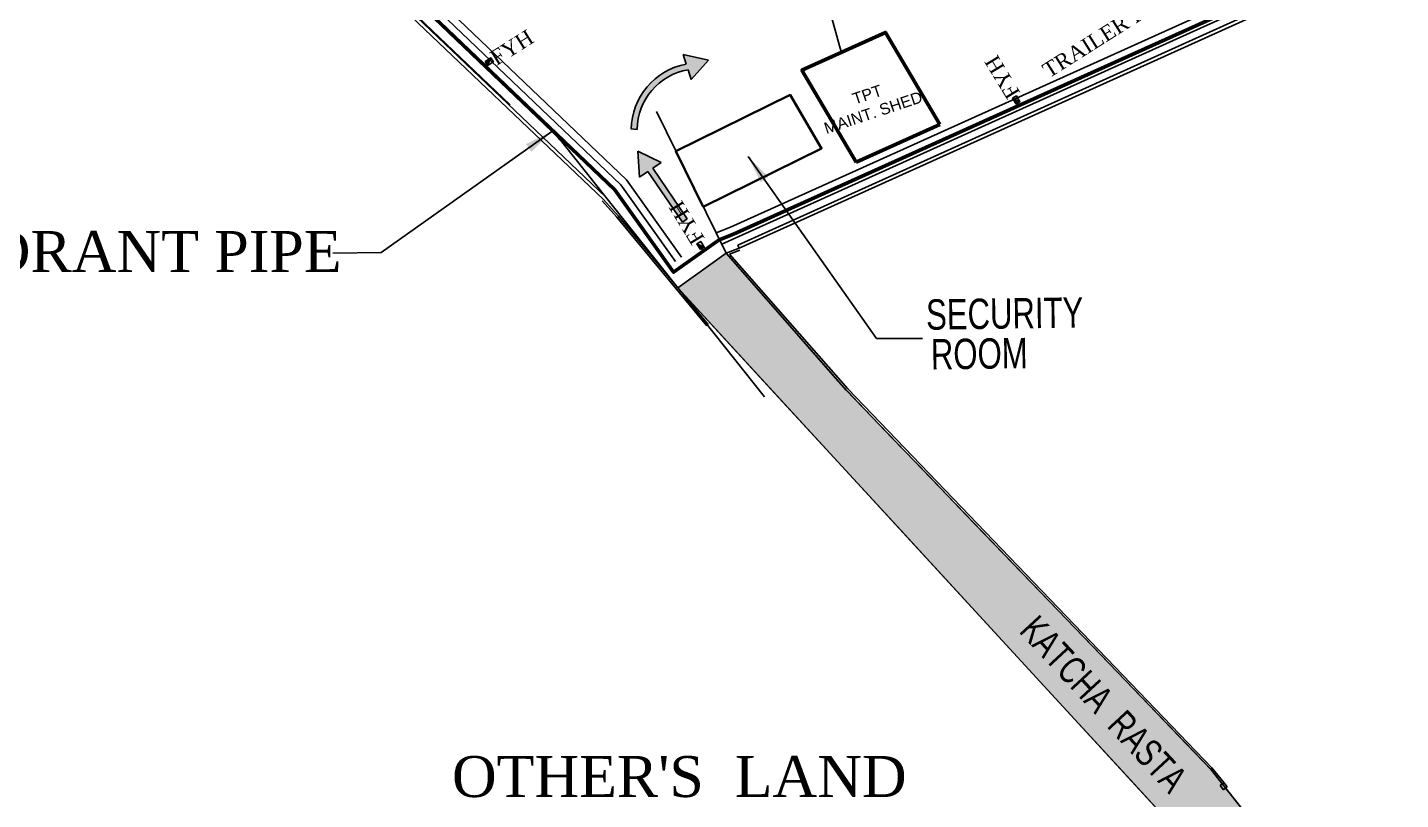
# Model space of a CAD drawing. Header units: inches. Extents: x -1774894 to -657573, y 144736 to 934842.
# Drawn here: x -1679523 to -1498552, y 486495 to 588233 of the extents above; entities that cross this region are included whole.
import ezdxf

# ---------------------------------------------------------------- set-up
doc = ezdxf.new("R2010")
doc.units = ezdxf.units.IN
doc.header["$MEASUREMENT"] = 0
for name, color, linetype in [('A-ANNO-TEXT', 7, 'Continuous'), ('A-OTHERS PROPERTY-HATCH', 9, 'Continuous'), ('A-WALL-PRHT-EXTR', 8, 'Continuous'), ('C-ROAD-OTLN', 142, 'Continuous'), ('hatch - 3', 42, 'Continuous'), ('siding cl', 7, 'Continuous')]:
    doc.layers.add(name, color=color, linetype=linetype)
for name, color, linetype, lineweight in [('IR PROP. DETAILS', 190, 'Continuous', 0), ('P FIRE', 6, 'Continuous', 35), ('P FIXTURE', 54, 'Continuous', 30), ('P TEXT', 255, 'Continuous', 20), ('Platform', 7, 'Continuous', 0)]:
    doc.layers.add(name, color=color, linetype=linetype, lineweight=lineweight)
doc.layers.add('PAVED AREA', color=7, linetype='Continuous', true_color=0xf2f2f2)
doc.styles.add('2MM', font='romans', dxfattribs={"height": 0.07874})
doc.styles.add('ANNO', font='arial.ttf')
doc.styles.add('ARIAL', font='arial.ttf')
doc.styles.get("Standard").update_dxf_attribs({"font": 'arial.ttf'})
doc.styles.add('SWISS', font='swisscl.ttf')
doc.styles.add('TIMES', font='times.ttf')
doc.dimstyles.new('Architectural Metric', dxfattribs={"dimscale": 1500, "dimtxt": 2.38, "dimasz": 1.5, "dimexe": 1.5, "dimexo": 2.38, "dimgap": 0.5, "dimtad": 1, "dimtoh": 1, "dimdec": 0, "dimrnd": 1, "dimzin": 0, "dimdsep": 46, "dimtxsty": 'ANNO', "dimblk": 'ARCHTICK', "dimcen": 2.38, "dimdle": 1.5, "dimclrd": 256, "dimclre": 256, "dimclrt": 256, "dimadec": 0, "dimazin": 0, "dimtfac": 1, "dimtdec": 0, "dimtofl": 0, "dimtmove": 0, "dimatfit": 3, "dimfxl": 1, "dimtolj": 1, "dimtzin": 0, "dimlwd": 25, "dimarcsym": 0})
doc.dimstyles.get("Standard").update_dxf_attribs({"dimtxt": 0.18, "dimasz": 0.18, "dimexe": 0.18, "dimexo": 0.0625, "dimgap": 0.09, "dimtad": 0, "dimtih": 1, "dimtoh": 1, "dimdec": 4, "dimzin": 0, "dimdsep": 46, "dimtxsty": 'Standard', "dimcen": 0.09, "dimadec": 0, "dimazin": 0, "dimtfac": 1, "dimtdec": 4, "dimtofl": 0, "dimtmove": 0, "dimatfit": 3, "dimfxl": 1, "dimtolj": 1, "dimtzin": 0, "dimarcsym": 0})

# ---------------------------------------------------------------- blocks, each defined once
blk = doc.blocks.new('_ArchTick')
at = {"color": 0, "linetype": 'ByBlock', "const_width": 0.15}
blk.add_lwpolyline([(-0.5, -0.5), (0.5, 0.5)], dxfattribs=at)
blk = doc.blocks.new('A$C504613C0')
at = {"layer": 'P FIXTURE', "ltscale": 7.5}
blk.add_hatch(color=256, dxfattribs=at).paths.add_polyline_path([(900, 2041), (0, 2041), (0, 1441)])
blk.add_line((900, 2041), (0, 1441), dxfattribs=at)
blk.add_lwpolyline([(0, 2041), (0, 1441), (900, 1441), (900, 2041)], close=True, dxfattribs=at)
at = {"layer": 'P TEXT', "ltscale": 3, "insert": (942, 2748), "char_height": 2000, "width": 301259.33, "attachment_point": 1, "style": '2MM'}
blk.add_mtext('{\\fBookman Old Style|b0|i0|c0|p18;FYH}', dxfattribs=at)
blk = doc.blocks.new('*D632')
at = {"layer": 'Defpoints', "color": 0}
for p in [(-1575552, 597034), (-1575208, 597127), (-1571951, 585095)]:
    blk.add_point(p, dxfattribs=at)
at = {"layer": 'Platform', "color": 0, "lineweight": -2}
for p, q in [((-1575208, 597127), (-1575552, 597034)), ((-1571951, 585095), (-1572295, 585002))]:
    blk.add_line(p, q, dxfattribs=at)
at = {"layer": 'Platform', "lineweight": -2}
for p, q in [((-1575552, 597034), (-1574089, 591631)), ((-1572295, 585002), (-1573758, 590405))]:
    blk.add_line(p, q, dxfattribs=at)
at = {"layer": 'Platform'}
for points in [[(-1575552, 597034), (-1575552, 597034), (-1575552, 597034)], [(-1572295, 585002), (-1572295, 585002), (-1572295, 585002)]]:
    blk.add_solid(points, dxfattribs=at)
at = {"layer": 'Platform', "insert": (-1573923, 591018), "char_height": 1200, "attachment_point": 5}
blk.add_mtext('\\A1;12465', dxfattribs=at)
blk = doc.blocks.new('DFSSDF')
at = {"layer": 'IR PROP. DETAILS'}
h = blk.add_hatch(color=256, dxfattribs=at)
h.set_gradient(color1=(96, 92, 93), color2=(117, 112, 114), one_color=1, tint=0.45, name='CYLINDER')
h.paths.add_polyline_path([(-259585, 628390), (-258308, 628829), (-260916, 631075), (-261592, 627700), (-260322, 628136, 0.3570628), (-251669, 621054), (-251614, 621826, -0.3625734)])
at = {"layer": 'siding cl'}
for p, q in [((-261592, 627700), (-260322, 628136)), ((-258308, 628829), (-259585, 628390)), ((-251669, 621054), (-251614, 621826))]:
    blk.add_line(p, q, dxfattribs=at)
for points in [[(-261592, 627700), (-260916, 631075)], [(-258308, 628829), (-260916, 631075)]]:
    blk.add_lwpolyline(points, dxfattribs=at)
for radius, start in [(8828, 191.40098), (8056, 190.67139)]:
    blk.add_arc((-251669, 629881), radius, start, 270.38858, dxfattribs=at)
blk = doc.blocks.new('XZCZXDC')
at = {"layer": 'IR PROP. DETAILS'}
h = blk.add_hatch(color=256, dxfattribs=at)
h.set_gradient(color1=(96, 92, 93), color2=(117, 112, 114), one_color=1, tint=0.45, name='CYLINDER')
h.paths.add_polyline_path([(-17331, 724408), (-17331, 723057), (-25422, 723057), (-25422, 722286), (-17331, 722286), (-17331, 720935), (-14360, 722671)])
at = {"layer": 'siding cl'}
for p, q in [((-17331, 724408), (-17331, 723057)), ((-17331, 723057), (-25422, 723057)), ((-25422, 723057), (-25422, 722286)), ((-17331, 722286), (-25422, 722286)), ((-17331, 720935), (-17331, 722286))]:
    blk.add_line(p, q, dxfattribs=at)
for points in [[(-17331, 724408), (-14360, 722671)], [(-17331, 720935), (-14360, 722671)]]:
    blk.add_lwpolyline(points, dxfattribs=at)

msp = doc.modelspace()

# ---------------------------------------------------------------- hatches: boundary and pattern name
at = {"layer": 'A-OTHERS PROPERTY-HATCH', "linetype": 'Continuous'}
h = msp.add_hatch(dxfattribs=at)
h.set_pattern_fill('AR-SAND', color=256, scale=1500, style=0)
h.set_pattern_definition([(37.5, (-2076079.7, 92123.8), (-94.49, 2890.2357), [0, -2280, 0, -2550, 0, -2437.5]), (7.5, (-2076079.7, 92123.8), (2654.665, 4233.219), [0, -1230, 0, -2055, 0, -787.5]), (327.5, (-2077924.7, 92123.8), (4671.213, 8.4886), [0, -750, 0, -2700, 0, -3525]), (317.5, (-2077924.7, 92123.8), (4509.19, 1316.513), [0, -375, 0, -1770, 0, -2025])])
edge = h.paths.add_edge_path()
edge.add_line((-1331064.197, 245833.62), (-1338763.831, 256897.888))
edge.add_line((-1338763.831, 256897.888), (-1347045.876, 267266.053))
edge.add_line((-1347045.876, 267266.053), (-1361755.999, 286073.13))
edge.add_line((-1361755.999, 286073.13), (-1380429.734, 310003.114))
edge.add_line((-1380429.734, 310003.114), (-1400350.712, 335498.071))
edge.add_line((-1400350.712, 335498.071), (-1415715.576, 355162.095))
edge.add_line((-1415715.576, 355162.095), (-1420404.182, 360893.965))
edge.add_line((-1420404.182, 360893.965), (-1423483.695, 364658.703))
edge.add_line((-1423483.695, 364658.703), (-1425585.372, 367228.025))
edge.add_line((-1425585.372, 367228.025), (-1427837.789, 369981.628))
edge.add_line((-1427837.789, 369981.628), (-1430370.095, 373077.4))
edge.add_line((-1430370.095, 373077.4), (-1433065.038, 376371.995))
edge.add_line((-1433065.038, 376371.995), (-1436810.407, 380950.748))
edge.add_line((-1436810.407, 380950.748), (-1440685.541, 385688.14))
edge.add_line((-1440685.541, 385688.14), (-1444603.777, 390478.225))
edge.add_line((-1444603.777, 390478.225), (-1448377.848, 395092.067))
edge.add_line((-1448377.848, 395092.067), (-1451676.017, 399124.114))
edge.add_line((-1451676.017, 399124.114), (-1455745.055, 404098.555))
edge.add_line((-1455745.055, 404098.555), (-1458661.559, 407676.963))
edge.add_line((-1458661.559, 407676.963), (-1461570.273, 411390.215))
edge.add_line((-1461570.273, 411390.215), (-1464584.51, 415238.178))
edge.add_line((-1464584.51, 415238.178), (-1468638.488, 420413.469))
edge.add_line((-1468638.488, 420413.469), (-1472819.418, 425750.827))
edge.add_line((-1472819.418, 425750.827), (-1477684.907, 431962.091))
edge.add_line((-1477684.907, 431962.091), (-1482333.987, 437897.087))
edge.add_line((-1482333.987, 437897.087), (-1486841.112, 443650.864))
edge.add_line((-1486841.112, 443650.864), (-1491642.206, 449779.92))
edge.add_line((-1491642.206, 449779.92), (-1495719.595, 454985.099))
edge.add_line((-1495719.595, 454985.099), (-1499253.293, 459496.204))
edge.add_line((-1499253.293, 459496.204), (-1502896.21, 464146.737))
edge.add_line((-1502896.21, 464146.737), (-1506814.747, 469149.125))
edge.add_line((-1506814.747, 469149.125), (-1512771.63, 476753.658))
edge.add_line((-1512771.63, 476753.658), (-1518653.614, 484262.574))
edge.add_line((-1518653.614, 484262.574), (-1521182.214, 487461.493))
edge.add_line((-1521182.214, 487461.493), (-1523480.429, 490352.175))
edge.add_line((-1523480.429, 490352.175), (-1526732.931, 493764.777))
edge.add_line((-1526732.931, 493764.777), (-1531743.927, 498977.161))
edge.add_line((-1531743.927, 498977.161), (-1539031.45, 506557.565))
edge.add_line((-1539031.45, 506557.565), (-1548518.271, 516425.654))
edge.add_line((-1548518.271, 516425.654), (-1555786.836, 523986.338))
edge.add_line((-1555786.836, 523986.338), (-1560732.287, 529130.542))
edge.add_line((-1560732.287, 529130.542), (-1565583.101, 534176.308))
edge.add_line((-1565583.101, 534176.308), (-1569988.887, 538759.159))
edge.add_line((-1569988.887, 538759.159), (-1572698.208, 541686.832))
edge.add_line((-1572698.208, 541686.832), (-1576082.05, 545544.905))
edge.add_line((-1576082.05, 545544.905), (-1579910.575, 549909.98))
edge.add_line((-1579910.575, 549909.98), (-1583409.789, 553899.593))
edge.add_line((-1583409.789, 553899.593), (-1587419.112, 558470.804))
edge.add_line((-1587419.112, 558470.804), (-1593807.685, 553927.277))
edge.add_line((-1593807.685, 553927.277), (-1588968.988, 548667.183))
edge.add_line((-1588968.988, 548667.183), (-1581009.061, 540014.034))
edge.add_line((-1581009.061, 540014.034), (-1572711.759, 530994.13))
edge.add_line((-1572711.759, 530994.13), (-1564415.461, 521975.316))
edge.add_line((-1564415.461, 521975.316), (-1555005.842, 511746.223))
edge.add_line((-1555005.842, 511746.223), (-1544067.138, 499854.88))
edge.add_line((-1544067.138, 499854.88), (-1534690.786, 489661.951))
edge.add_line((-1534690.786, 489661.951), (-1526905.514, 481198.668))
edge.add_line((-1526905.514, 481198.668), (-1522595.522, 475909.782))
edge.add_line((-1522595.522, 475909.782), (-1515758.757, 467237.578))
edge.add_line((-1515758.757, 467237.578), (-1495331.188, 441325.903))
edge.add_line((-1495331.188, 441325.903), (-1481552.672, 423848.325))
edge.add_line((-1481552.672, 423848.325), (-1455882.218, 391286.23))
edge.add_line((-1455882.218, 391286.23), (-1429991.069, 359586.502))
edge.add_line((-1429991.069, 359586.502), (-1404518.726, 328867.965))
edge.add_line((-1404518.726, 328867.965), (-1370937.453, 288454.629))
edge.add_line((-1370937.453, 288454.629), (-1349501.547, 263070.627))
edge.add_arc((-1357639.324, 257065.042), 10113.875, -61.08937558, 36.42689455, ccw=False)
edge.add_line((-1352749.825, 248211.61), (-1331064.197, 245833.62))

# ---------------------------------------------------------------- linework, layer by layer
at = {"layer": 'A-WALL-PRHT-EXTR', "ltscale": 0.2}
for p, q in [((-1603612.553, 565541.704), (-1702582.582, 659943.889)), ((-1603301.958, 565867.328), (-1701816.639, 659835.18)), ((-1516845.581, 591802.487), (-1588019.566, 559688.224)), ((-1516434.301, 590890.978), (-1585890.776, 559551.669)), ((-1516251.321, 590479.853), (-1585705.7, 559141.49)), ((-1601850.347, 563246.954), (-1603796.935, 565372.876)), ((-1601661.766, 563411.198), (-1603612.553, 565541.704)), ((-1601850.347, 563246.954), (-1589994.227, 548930.511)), ((-1601661.766, 563411.198), (-1589801.682, 549089.967)), ((-1585705.7, 559141.49), (-1585890.776, 559551.669)), ((-1585705.7, 559141.49), (-1587419.112, 558470.804)), ((-1587419.112, 558470.804), (-1571603.058, 540438.202)), ((-1585614.574, 558908.689), (-1586996.275, 558367.846)), ((-1586996.275, 558367.846), (-1571418.875, 540607.345)), ((-1571603.058, 540438.202), (-1523615.464, 490522.022)), ((-1571418.875, 540607.345), (-1523427.092, 490686.807)), ((-1522057.924, 488562.956), (-1523615.464, 490522.022)), ((-1521862.234, 488718.537), (-1523427.092, 490686.807)), ((-1522324.783, 488350.791), (-1521862.234, 488718.537)), ((-1521862.234, 488718.537), (-1521417.593, 488159.271)), ((-1521877.846, 487793.35), (-1522324.783, 488350.791)), ((-1521877.846, 487793.35), (-1521417.593, 488159.271))]:
    msp.add_line(p, q, dxfattribs=at)
at = {"layer": 'C-ROAD-OTLN', "linetype": 'Continuous'}
for p, q in [((-1615901.586, 578044.361), (-1637609.832, 598750.689)), ((-1610406.447, 574530.071), (-1627908.307, 591224.154)), ((-1596632.911, 577151.756), (-1587419.112, 558470.804)), ((-1608741.416, 572708.021), (-1582368.612, 539541.434)), ((-1587419.112, 558470.804), (-1571603.058, 540438.202)), ((-1571603.058, 540438.202), (-1523615.464, 490522.022)), ((-1523615.464, 490522.022), (-1519635.483, 485516.024))]:
    msp.add_line(p, q, dxfattribs=at)
for points in [[(-1623915.438, 783990.845), (-1574156.038, 697033.784), (-1627778.145, 688589.264), (-1656514.465, 680534.399), (-1697476.296, 659219.167), (-1601334.176, 567514.373), (-1594127.483, 557381.169)], [(-1623047.495, 784487.508), (-1572567.738, 696271.589), (-1627564.682, 687610.556), (-1656144.782, 679599.48), (-1695774.201, 658977.593), (-1600574.717, 568171.93), (-1593312.56, 557960.738)], [(-1588750.958, 561171.118), (-1586870.125, 561907.338), (-1517471.19, 593220.684), (-1475742.632, 611538.065), (-1446241.184, 629846.208), (-1332998.643, 700166.876), (-1300148.972, 646897.494), (-1288701.18, 654327.462), (-1257232.345, 600104.348), (-1227297.771, 550362.185), (-1197119.026, 568837.804), (-1135053.01, 467111.511), (-1109719.226, 482653.649), (-1080355.354, 435262.358), (-1075384.964, 438342.035), (-1063392.074, 418986.326), (-1071839.102, 413752.506), (-1049220.61, 378269.035), (-1048975.024, 378422.078), (-1016206.791, 398840.16), (-981046.912, 342413.354), (-1010942.246, 323864.823), (-980086.541, 275015.69), (-960928.11, 244685.067)], [(-1593807.685, 553927.277), (-1525923.079, 480130.674), (-1454114.255, 389043.629), (-1427946.937, 357090.386), (-1372883.933, 290759.614)]]:
    msp.add_lwpolyline(points, dxfattribs=at)
msp.add_arc((-1622830.244, 561505.123), 18000, 38.49037988, 46.35319119, dxfattribs=at)
at = {"layer": 'hatch - 3', "linetype": 'Continuous'}
msp.add_lwpolyline([(-1518653.614, 484262.574), (-1521182.214, 487461.493), (-1523480.429, 490352.175), (-1526732.931, 493764.777), (-1531743.927, 498977.161), (-1539031.45, 506557.565), (-1548518.271, 516425.654), (-1555786.836, 523986.338), (-1560732.287, 529130.542), (-1565583.101, 534176.308), (-1569988.887, 538759.159), (-1572698.208, 541686.832), (-1576082.05, 545544.905), (-1579910.575, 549909.98), (-1583409.789, 553899.593), (-1587419.112, 558470.804), (-1593807.685, 553927.277), (-1588968.988, 548667.183), (-1581009.061, 540014.034), (-1572711.759, 530994.13), (-1564415.461, 521975.316), (-1555005.842, 511746.223), (-1544067.138, 499854.88), (-1534690.786, 489661.951), (-1526905.514, 481198.668)], dxfattribs=at)
at = {"layer": 'P FIRE', "lineweight": 60}
msp.add_line((-1570290.701, 570485.186), (-1559286.55, 575450.346), dxfattribs=at)
for points in [[(-1624783.382, 783494.182), (-1575744.337, 697795.98), (-1627991.608, 689567.972), (-1656884.147, 681469.318), (-1699178.391, 659460.741), (-1602093.635, 566856.817), (-1594362.836, 555986.676), (-1588377.507, 560243.418), (-1586481.983, 560985.388), (-1517064.567, 592307.074), (-1475275.668, 610650.943), (-1445713.886, 628996.528), (-1333323.285, 698788.162)], [(-1570290.701, 570485.186), (-1577453.052, 582612.622), (-1566448.901, 587577.782), (-1559286.55, 575450.346)]]:
    msp.add_lwpolyline(points, dxfattribs=at)
at = {"layer": 'P FIRE', "ltscale": 7.5, "const_width": 50}
for points in [[(-1619034.352, 583481.061), (-1619340.108, 583307.3)], [(-1548970.913, 578295.41), (-1548802.575, 577986.634)], [(-1590569.145, 559113.23), (-1590400.808, 558804.454)]]:
    msp.add_lwpolyline(points, dxfattribs=at)
at = {"layer": 'PAVED AREA', "color": 1, "lineweight": 40}
msp.add_lwpolyline([(-1594054.333, 571923.695), (-1579007.425, 579345.115), (-1574849.065, 572304.097), (-1590447.421, 564610.693), (-1594054.333, 571923.695)], dxfattribs=at)

# ---------------------------------------------------------------- block references
at = {"layer": 'IR PROP. DETAILS', "rotation": 268.9093024468209}
msp.add_blockref('DFSSDF', (-2225675.242, 335073.49), dxfattribs=at)
at = {"layer": 'IR PROP. DETAILS', "xscale": -1, "rotation": 304.2169690225753}
msp.add_blockref('XZCZXDC', (-2204757.908, 177431.107), dxfattribs=at)
at = {"layer": 'P FIRE', "ltscale": 7.5}
for p, rotation in [((-1618104.521, 582008.72), 32.27374912216271), ((-1547482.389, 579199.109), 121.2624069344348), ((-1589080.622, 560016.929), 121.2624069344348)]:
    msp.add_blockref('A$C504613C0', p, dxfattribs=dict(at, rotation=rotation))

# ---------------------------------------------------------------- texts
at = {"color": 7, "style": 'TIMES'}
for s, p in [('HYDRANT PIPE', (-1696802.925, 556010.09)), ("OTHER'S  LAND", (-1623570.065, 486830.567))]:
    msp.add_text(s, height=5400, dxfattribs=at).set_placement(p)
at = {"color": 7, "style": 'SWISS'}
for s, height, rotation, p in [('SECURITY', 4000, 0.83581702, (-1561060.702, 548392.545)), ('ROOM', 4000, 0.83581702, (-1560426.809, 543155.264)), ('KATCHA  RASTA', 3600, 312.81787045, (-1548944.416, 508609.223, -99371.203))]:
    msp.add_text(s, height=height, rotation=rotation, dxfattribs=at).set_placement(p)
at = {"layer": 'A-ANNO-TEXT', "insert": (-1569086.279, 580103.173), "char_height": 1500, "attachment_point": 2, "rotation": 18.47367908, "style": 'ARIAL'}
msp.add_mtext('{\\C7;TPT\\PMAINT. SHED}', dxfattribs=at)
at = {"layer": 'P TEXT', "ltscale": 3, "insert": (-1545975.957, 583180.24), "char_height": 2000, "attachment_point": 1, "rotation": 32.27374912, "style": '2MM'}
msp.add_mtext('{\\fBookman Old Style|b0|i0|c0|p18;\\C7;TRAILER PARKING}', dxfattribs=at)

# ---------------------------------------------------------------- dimensions: what is measured, and where the dimension line sits
at = {"layer": 'Platform'}
dim = msp.add_aligned_dim(p1=(-1571950.977, 585095.202), p2=(-1575208.001, 597127.369), distance=356.366, dimstyle='Standard', override={"dimtxt": 1200, "dimdec": 0, "dimclrd": 256, "dimclrt": 256, "dimtdec": 0}, dxfattribs=at)
dim.commit()
dim.dimension.update_dxf_attribs({"geometry": '*D632', "text_midpoint": (-1573923.475, 591018.171)})

# ---------------------------------------------------------------- leaders
at = {"color": 7}
for points in [[(-1610406.447, 574530.071), (-1632917.458, 558575.424), (-1639286.918, 558510.146)], [(-1584545.991, 571249.935), (-1567615.589, 547253.954), (-1561570.183, 547253.954)]]:
    msp.add_leader(points, dimstyle='Architectural Metric', override={"dimasz": 2.5, "dimtad": 0, "dimarcsym": 1}, dxfattribs=at)

doc.saveas('drawing.dxf')
